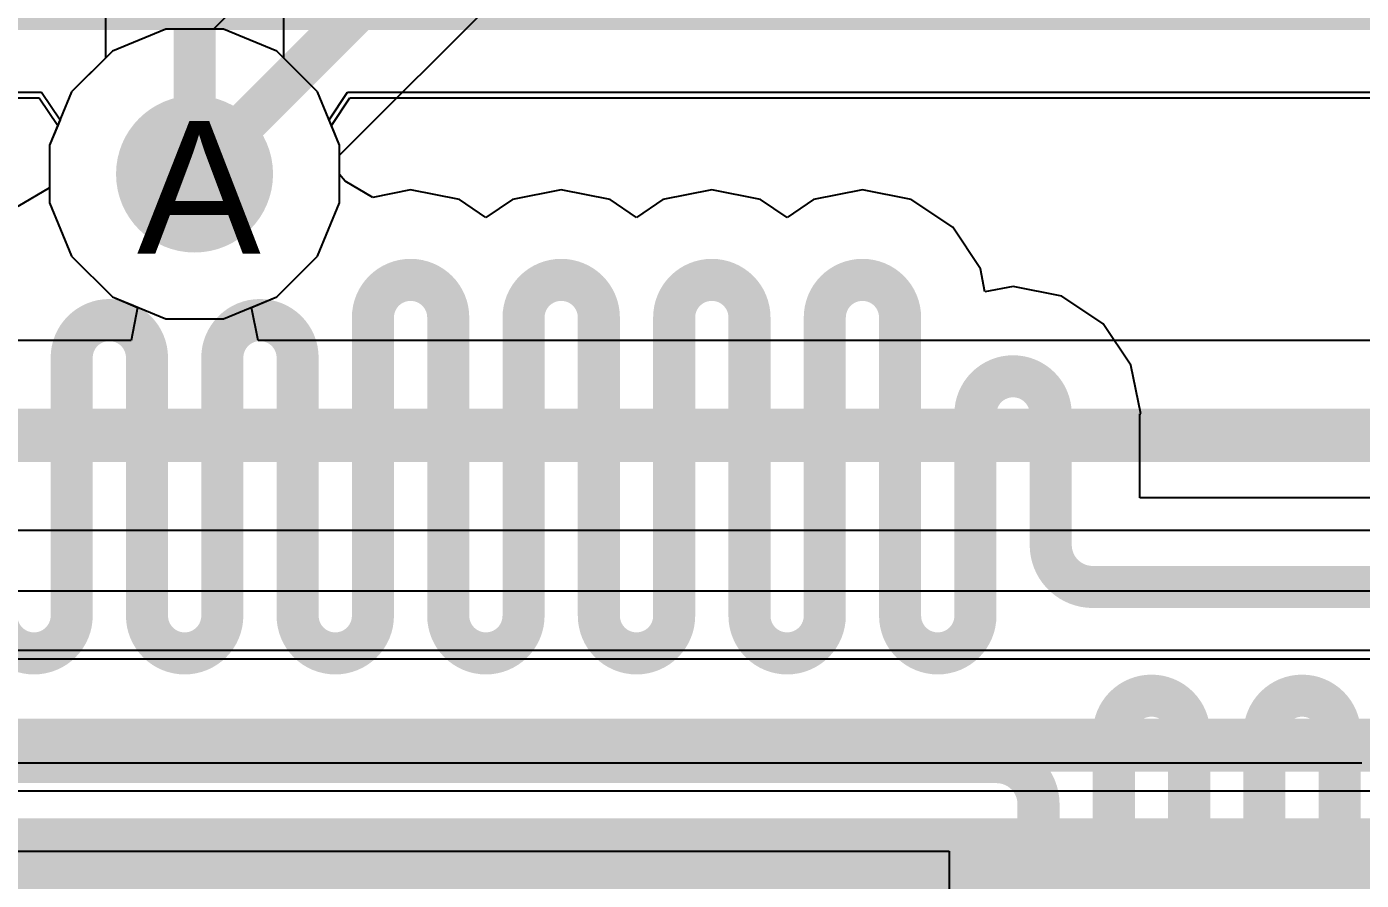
# Model space of a CAD drawing. Header units: inches. Extents: x 0 to 5271, y 0 to 5417.
# Drawn here: x 111.89 to 116.99, y 67.53 to 70.79 of the extents above; entities that cross this region are included whole.
import ezdxf

# ---------------------------------------------------------------- set-up
doc = ezdxf.new("R2010")
doc.units = ezdxf.units.IN
for name, color, linetype in [('Bottom Layer', 5, 'Continuous'), ('Drill Drawing', 1, 'Continuous'), ('L2_GND1', 16, 'Continuous'), ('L3_SIG1', 76, 'Continuous'), ('L4_PWR', 90, 'Continuous'), ('L5_GND2', 156, 'Continuous'), ('L6_SIG2', 130, 'Continuous'), ('L7_GND3', 216, 'Continuous'), ('Top Layer', 1, 'Continuous'), ('Via Holes', 16, 'Continuous')]:
    doc.layers.add(name, color=color, linetype=linetype)
doc.styles.add('Arial', font='', dxfattribs={"height": 0.2})
doc.styles.get('Arial').set_extended_font_data('Arial')

msp = doc.modelspace()

# ---------------------------------------------------------------- hatches: boundary and pattern name
at = {"layer": 'Bottom Layer'}
h = msp.add_hatch(color=5, dxfattribs=at)
edge = h.paths.add_edge_path()
edge.add_arc((112.53421232, 70.22995352), 0.2999994, 0, 360)
at = {"layer": 'L2_GND1'}
h = msp.add_hatch(color=16, dxfattribs=at)
edge = h.paths.add_edge_path()
edge.add_arc((112.53421232, 70.22995352), 0.2999994, 0, 360)
at = {"layer": 'L3_SIG1'}
h = msp.add_hatch(color=76, dxfattribs=at)
edge = h.paths.add_edge_path()
edge.add_arc((112.53421232, 70.22995352), 0.2999994, 0, 360)
at = {"layer": 'L4_PWR'}
h = msp.add_hatch(color=90, dxfattribs=at)
edge = h.paths.add_edge_path()
edge.add_arc((112.53421232, 70.22995352), 0.2999994, 0, 360)
at = {"layer": 'L5_GND2'}
h = msp.add_hatch(color=156, dxfattribs=at)
edge = h.paths.add_edge_path()
edge.add_arc((112.53421232, 70.22995352), 0.2999994, 0, 360)
at = {"layer": 'L6_SIG2'}
h = msp.add_hatch(color=130, dxfattribs=at)
edge = h.paths.add_edge_path()
edge.add_arc((112.53421232, 70.22995352), 0.2999994, 0, 360)
at = {"layer": 'L7_GND3'}
h = msp.add_hatch(color=216, dxfattribs=at)
edge = h.paths.add_edge_path()
edge.add_arc((112.53421232, 70.22995352), 0.2999994, 0, 360)
at = {"layer": 'Top Layer'}
h = msp.add_hatch(color=1, dxfattribs=at)
edge = h.paths.add_edge_path()
edge.add_arc((112.53421232, 70.22995352), 0.2999994, 0, 360)
at = {"layer": 'Via Holes'}
h = msp.add_hatch(color=7, dxfattribs=at)
edge = h.paths.add_edge_path()
edge.add_arc((112.53421232, 70.22995352), 0.1499997, 0, 360)

# ---------------------------------------------------------------- linework, layer by layer
at = {"layer": 'Bottom Layer'}
for p, q in [((112.42401442, 70.78395292), (112.22039786, 70.69961221999999)), ((112.64441022, 70.78395292), (112.42401442, 70.78395292)), ((112.84802678, 70.69961221999999), (112.64441022, 70.78395292)), ((112.22039786, 70.69961221999999), (112.06455362, 70.54376798)), ((113.00387102, 70.54376798), (112.84802678, 70.69961221999999)), ((112.06455362, 70.54376798), (111.98021292, 70.34015142)), ((113.08821172, 70.34015142), (113.00387102, 70.54376798)), ((111.98021292, 70.34015142), (111.98021292, 70.11975561999999)), ((113.08821172, 70.11975561999999), (113.08821172, 70.34015142)), ((111.98021292, 70.11975561999999), (112.06455362, 69.91613905999999)), ((113.00387102, 69.91613905999999), (113.08821172, 70.11975561999999)), ((112.06455362, 69.91613905999999), (112.22039786, 69.76029482)), ((112.84802678, 69.76029482), (113.00387102, 69.91613905999999)), ((112.22039786, 69.76029482), (112.42401442, 69.67595412)), ((112.64441022, 69.67595412), (112.84802678, 69.76029482)), ((112.42401442, 69.67595412), (112.64441022, 69.67595412)), ((125.23332332, 68.40916722), (111.33362544, 68.40916722))]:
    msp.add_line(p, q, dxfattribs=at)
for points in [[(108.47797456, 68.0466, 0.2032, 0.2032, 0), (128.77026824, 68.0466, 0.2032, 0.2032, 0)], [(108.63578984, 67.6656, 0.2032, 0.2032, 0), (131.04613364, 67.6656, 0.2032, 0.2032, 0)]]:
    msp.add_lwpolyline(points, format="xyseb", dxfattribs=at)
at = {"layer": 'L2_GND1'}
for p, q in [((110.65071596, 70.52111118), (111.94087086, 70.52111118)), ((111.94087086, 70.52111118), (112.01142952, 70.41551322)), ((113.05699512, 70.41551322), (113.12755378, 70.52111118)), ((113.12755378, 70.52111118), (119.08803208, 70.52111118)), ((112.01142952, 70.41551322), (111.98021292, 70.34015142)), ((113.08821172, 70.34015142), (113.05699512, 70.41551322)), ((111.98021292, 70.34015142), (111.98021292, 70.11975561999999)), ((113.08821172, 70.11975561999999), (113.08821172, 70.34015142)), ((111.98021292, 70.11975561999999), (112.06455362, 69.91613905999999)), ((113.00387102, 69.91613905999999), (113.08821172, 70.11975561999999)), ((112.06455362, 69.91613905999999), (112.22039786, 69.76029482)), ((112.84802678, 69.76029482), (113.00387102, 69.91613905999999)), ((112.22039786, 69.76029482), (112.42401442, 69.67595412)), ((112.64441022, 69.67595412), (112.84802678, 69.76029482)), ((112.42401442, 69.67595412), (112.64441022, 69.67595412))]:
    msp.add_line(p, q, dxfattribs=at)
msp.add_lwpolyline([(110.13066874, 70.83188272, 0.1016, 0.1016, 0), (132.19828272, 70.83188272, 0.1016, 0.1016, 0)], format="xyseb", dxfattribs=at)
at = {"layer": 'L3_SIG1'}
for p, q in [((113.69117724, 71.86908156), (112.6060486, 70.78395292)), ((113.08821172, 70.3017898), (114.07348026, 71.28705834)), ((112.42401442, 70.78395292), (112.22039786, 70.69961221999999)), ((112.6060486, 70.78395292), (112.42401442, 70.78395292)), ((112.22039786, 70.69961221999999), (112.06455362, 70.54376798)), ((112.06455362, 70.54376798), (111.98021292, 70.34015142)), ((111.98021292, 70.34015142), (111.98021292, 70.11975561999999)), ((113.08821172, 70.11975561999999), (113.08821172, 70.3017898)), ((111.98021292, 70.11975561999999), (112.06455362, 69.91613905999999)), ((113.00387102, 69.91613905999999), (113.08821172, 70.11975561999999)), ((112.06455362, 69.91613905999999), (112.22039786, 69.76029482)), ((112.84802678, 69.76029482), (113.00387102, 69.91613905999999)), ((112.22039786, 69.76029482), (112.42401442, 69.67595412)), ((112.64441022, 69.67595412), (112.84802678, 69.76029482)), ((112.42401442, 69.67595412), (112.64441022, 69.67595412))]:
    msp.add_line(p, q, dxfattribs=at)
msp.add_lwpolyline([(112.53421232, 70.22995352, 0.160782, 0.160782, 0), (113.9322588, 71.62799999999999, 0.160782, 0.160782, 0)], format="xyseb", dxfattribs=at)
msp.add_lwpolyline([(112.49401682, 70.22995352, 0.08039099999999999, 0.08039099999999999, 1), (112.57440782, 70.22995352, 0.08039099999999999, 0.08039099999999999, 1)], format="xyseb", close=True, dxfattribs=at)
at = {"layer": 'L4_PWR'}
for p, q in [((112.42401442, 70.78395292), (112.22039786, 70.69961221999999)), ((112.64441022, 70.78395292), (112.42401442, 70.78395292)), ((112.84802678, 70.69961221999999), (112.64441022, 70.78395292)), ((112.22039786, 70.69961221999999), (112.06455362, 70.54376798)), ((113.00387102, 70.54376798), (112.84802678, 70.69961221999999)), ((112.06455362, 70.54376798), (111.98021292, 70.34015142)), ((113.08821172, 70.34015142), (113.00387102, 70.54376798)), ((111.98021292, 70.34015142), (111.98021292, 70.11975561999999)), ((113.08821172, 70.11975561999999), (113.08821172, 70.34015142)), ((111.98021292, 70.11975561999999), (112.06455362, 69.91613905999999)), ((113.00387102, 69.91613905999999), (113.08821172, 70.11975561999999)), ((112.06455362, 69.91613905999999), (112.22039786, 69.76029482)), ((112.84802678, 69.76029482), (113.00387102, 69.91613905999999)), ((112.22039786, 69.76029482), (112.42401442, 69.67595412)), ((112.64441022, 69.67595412), (112.84802678, 69.76029482)), ((112.42401442, 69.67595412), (112.64441022, 69.67595412)), ((128.73097952, 68.63577586), (111.27401672, 68.63577586)), ((111.20591932, 68.3768), (128.76176178, 68.3768))]:
    msp.add_line(p, q, dxfattribs=at)
at = {"layer": 'L5_GND2'}
for p, q in [((110.64998444, 70.54227954), (111.94963894, 70.54227954)), ((111.94963894, 70.54227954), (112.0201976, 70.43668158)), ((113.04822704, 70.43668158), (113.1187857, 70.54227954)), ((113.1187857, 70.54227954), (119.10920044, 70.54227954)), ((112.0201976, 70.43668158), (111.98021292, 70.34015142)), ((113.08821172, 70.34015142), (113.04822704, 70.43668158)), ((111.98021292, 70.34015142), (111.98021292, 70.11975561999999)), ((113.08821172, 70.11975561999999), (113.08821172, 70.34015142)), ((111.98021292, 70.11975561999999), (112.06455362, 69.91613905999999)), ((113.00387102, 69.91613905999999), (113.08821172, 70.11975561999999)), ((112.06455362, 69.91613905999999), (112.22039786, 69.76029482)), ((112.84802678, 69.76029482), (113.00387102, 69.91613905999999)), ((112.22039786, 69.76029482), (112.42401442, 69.67595412)), ((112.64441022, 69.67595412), (112.84802678, 69.76029482)), ((112.42401442, 69.67595412), (112.64441022, 69.67595412)), ((116.99461742, 67.97736722), (110.84703764, 67.97736722))]:
    msp.add_line(p, q, dxfattribs=at)
msp.add_lwpolyline([(95.53184602, 67.61479999999999, 0.2032, 0.2032, 0), (117.1448, 67.61479999999999, 0.2032, 0.2032, 0)], format="xyseb", dxfattribs=at)
at = {"layer": 'L6_SIG2'}
for p, q in [((112.42401442, 70.78395292), (112.22039786, 70.69961221999999)), ((112.64441022, 70.78395292), (112.42401442, 70.78395292)), ((112.84802678, 70.69961221999999), (112.64441022, 70.78395292)), ((112.22039786, 70.69961221999999), (112.06455362, 70.54376798)), ((113.00387102, 70.54376798), (112.84802678, 70.69961221999999)), ((112.06455362, 70.54376798), (111.98021292, 70.34015142)), ((113.08821172, 70.34015142), (113.00387102, 70.54376798)), ((111.98021292, 70.34015142), (111.98021292, 70.17748728)), ((113.08821172, 70.22801804), (113.08821172, 70.34015142)), ((113.11006334, 70.20331399999999), (113.08821172, 70.22801804)), ((111.98021292, 70.17748728), (111.85902698, 70.10571958)), ((113.21521426, 70.14038803999999), (113.11006334, 70.20331399999999)), ((113.35974534, 70.16913576), (113.21521426, 70.14038803999999)), ((113.54636168, 70.1320162), (113.35974534, 70.16913576)), ((113.64752734, 70.06441918), (113.54636168, 70.1320162)), ((113.748693, 70.1320162), (113.64752734, 70.06441918)), ((113.93530934, 70.16913576), (113.748693, 70.1320162)), ((114.12192568, 70.1320162), (113.93530934, 70.16913576)), ((114.22309134, 70.06441918), (114.12192568, 70.1320162)), ((114.324257, 70.1320162), (114.22309134, 70.06441918)), ((114.51087334, 70.16913576), (114.324257, 70.1320162)), ((114.69748968, 70.1320162), (114.51087334, 70.16913576)), ((114.79865534, 70.06441918), (114.69748968, 70.1320162)), ((114.899821, 70.1320162), (114.79865534, 70.06441918)), ((115.08643734, 70.16913576), (114.899821, 70.1320162)), ((115.27305368, 70.1320162), (115.08643734, 70.16913576)), ((115.43126012, 70.02630648), (115.27305368, 70.1320162)), ((115.53696984, 69.86810004), (115.43126012, 70.02630648)), ((115.55465332, 69.77920003999999), (115.53696984, 69.86810004)), ((115.66200134, 69.80055128000001), (115.55465332, 69.77920003999999)), ((115.84861768, 69.76343172), (115.66200134, 69.80055128000001)), ((116.00682412, 69.657722), (115.84861768, 69.76343172)), ((116.11253384, 69.49951556), (116.00682412, 69.657722)), ((116.1496534, 69.31289921999999), (116.11253384, 69.49951556)), ((116.146834, 68.99234106), (116.146834, 69.31289921999999)), ((116.146834, 69.31289921999999), (116.1496534, 69.31289921999999)), ((127.51437794, 68.99234106), (116.146834, 68.99234106)), ((109.86733424, 67.64096961999999), (115.41835438, 67.64096961999999)), ((115.41835438, 67.64096961999999), (115.41835438, 66.37601151999999))]:
    msp.add_line(p, q, dxfattribs=at)
for points in [[(113.21585434, 69.68148369999999, 0.160782, 0.160782, -0.9999999999999999), (113.50363634, 69.68148369999999, 0.160782, 0.160782, 0)], [(113.79141834, 69.68148369999999, 0.160782, 0.160782, -0.9999999999999999), (114.07920034, 69.68148369999999, 0.160782, 0.160782, 0)], [(114.36698234, 69.68148369999999, 0.160782, 0.160782, -0.9999999999999999), (114.65476434, 69.68148369999999, 0.160782, 0.160782, 0)], [(114.94254634, 69.68148369999999, 0.160782, 0.160782, -0.9999999999999999), (115.23032834, 69.68148369999999, 0.160782, 0.160782, 0)], [(112.06472634, 69.52787212, 0.160782, 0.160782, -0.9999999999999999), (112.35250834, 69.52787212, 0.160782, 0.160782, 0)], [(112.64029034, 69.52787212, 0.160782, 0.160782, -0.9999999999999999), (112.92807234, 69.52787212, 0.160782, 0.160782, 0)], [(113.21585434, 68.5412904, 0.160782, 0.160782, 0), (113.21585434, 69.68148369999999, 0.160782, 0.160782, 0)], [(113.50363634, 68.5412904, 0.160782, 0.160782, 0), (113.50363634, 69.68148369999999, 0.160782, 0.160782, 0)], [(113.79141834, 68.5412904, 0.160782, 0.160782, 0), (113.79141834, 69.68148369999999, 0.160782, 0.160782, 0)], [(114.07920034, 68.5412904, 0.160782, 0.160782, 0), (114.07920034, 69.68148369999999, 0.160782, 0.160782, 0)], [(114.36698234, 68.5412904, 0.160782, 0.160782, 0), (114.36698234, 69.68148369999999, 0.160782, 0.160782, 0)], [(114.65476434, 68.5412904, 0.160782, 0.160782, 0), (114.65476434, 69.68148369999999, 0.160782, 0.160782, 0)], [(114.94254634, 68.5412904, 0.160782, 0.160782, 0), (114.94254634, 69.68148369999999, 0.160782, 0.160782, 0)], [(115.23032834, 68.5412904, 0.160782, 0.160782, 0), (115.23032834, 69.68148369999999, 0.160782, 0.160782, 0)], [(112.06472634, 68.5412904, 0.160782, 0.160782, 0), (112.06472634, 69.52787212, 0.160782, 0.160782, 0)], [(112.35250834, 68.5412904, 0.160782, 0.160782, 0), (112.35250834, 69.52787212, 0.160782, 0.160782, 0)], [(112.64029034, 68.5412904, 0.160782, 0.160782, 0), (112.64029034, 69.52787212, 0.160782, 0.160782, 0)], [(112.92807234, 68.5412904, 0.160782, 0.160782, 0), (112.92807234, 69.52787212, 0.160782, 0.160782, 0)], [(115.51811034, 69.31289921999999, 0.160782, 0.160782, -0.9999999999999999), (115.80589234, 69.31289921999999, 0.160782, 0.160782, 0)], [(115.51811034, 68.5412904, 0.160782, 0.160782, 0), (115.51811034, 69.31289921999999, 0.160782, 0.160782, 0)], [(115.80589234, 68.81218139999999, 0.160782, 0.160782, 0), (115.80589234, 69.31289921999999, 0.160782, 0.160782, 0)], [(115.96667434, 68.6513994, 0.160782, 0.160782, -0.4142135623730951), (115.80589234, 68.81218139999999, 0.160782, 0.160782, 0)], [(115.96667434, 68.6513994, 0.160782, 0.160782, 0), (118.44261808, 68.6513994, 0.160782, 0.160782, 0)], [(112.06472634, 68.5412904, 0.160782, 0.160782, -0.9999999999999999), (111.77694434, 68.5412904, 0.160782, 0.160782, 0)], [(112.64029034, 68.5412904, 0.160782, 0.160782, -0.9999999999999999), (112.35250834, 68.5412904, 0.160782, 0.160782, 0)], [(113.21585434, 68.5412904, 0.160782, 0.160782, -0.9999999999999999), (112.92807234, 68.5412904, 0.160782, 0.160782, 0)], [(113.79141834, 68.5412904, 0.160782, 0.160782, -0.9999999999999999), (113.50363634, 68.5412904, 0.160782, 0.160782, 0)], [(114.36698234, 68.5412904, 0.160782, 0.160782, -0.9999999999999999), (114.07920034, 68.5412904, 0.160782, 0.160782, 0)], [(114.94254634, 68.5412904, 0.160782, 0.160782, -0.9999999999999999), (114.65476434, 68.5412904, 0.160782, 0.160782, 0)], [(115.51811034, 68.5412904, 0.160782, 0.160782, -0.9999999999999999), (115.23032834, 68.5412904, 0.160782, 0.160782, 0)], [(116.04707804, 68.09202027999999, 0.160782, 0.160782, -0.9999999999999999), (116.33486004, 68.09202027999999, 0.160782, 0.160782, 0)], [(116.62264204, 68.09202027999999, 0.160782, 0.160782, -0.9999999999999999), (116.91042404, 68.09202027999999, 0.160782, 0.160782, 0)], [(116.04707804, 66.37601151999999, 0.160782, 0.160782, 0), (116.04707804, 68.09202027999999, 0.160782, 0.160782, 0)], [(116.33486004, 66.37601151999999, 0.160782, 0.160782, 0), (116.33486004, 68.09202027999999, 0.160782, 0.160782, 0)], [(116.62264204, 66.37601151999999, 0.160782, 0.160782, 0), (116.62264204, 68.09202027999999, 0.160782, 0.160782, 0)], [(116.91042404, 66.43111174, 0.160782, 0.160782, 0), (116.91042404, 68.09202027999999, 0.160782, 0.160782, 0)], [(109.86733424, 67.98191127999999, 0.160782, 0.160782, 0), (115.23032834, 67.98191127999999, 0.160782, 0.160782, 0)], [(115.23032834, 67.98191127999999, 0.160782, 0.160782, 0), (115.59851404, 67.98191127999999, 0.160782, 0.160782, 0)], [(115.59851404, 67.98191127999999, 0.160782, 0.160782, -0.4142135623730951), (115.75929604, 67.82112928, 0.160782, 0.160782, 0)], [(115.75929604, 66.37601151999999, 0.160782, 0.160782, 0), (115.75929604, 67.82112928, 0.160782, 0.160782, 0)]]:
    msp.add_lwpolyline(points, format="xyseb", dxfattribs=at)
for points in [[(113.17565884, 69.68148369999999, 0.08039099999999999, 0.08039099999999999, 1), (113.25604984, 69.68148369999999, 0.08039099999999999, 0.08039099999999999, 1)], [(113.17565884, 69.68148369999999, 0.08039099999999999, 0.08039099999999999, 1), (113.25604984, 69.68148369999999, 0.08039099999999999, 0.08039099999999999, 1)], [(113.46344084, 69.68148369999999, 0.08039099999999999, 0.08039099999999999, 1), (113.54383184, 69.68148369999999, 0.08039099999999999, 0.08039099999999999, 1)], [(113.46344084, 69.68148369999999, 0.08039099999999999, 0.08039099999999999, 1), (113.54383184, 69.68148369999999, 0.08039099999999999, 0.08039099999999999, 1)], [(113.75122284, 69.68148369999999, 0.08039099999999999, 0.08039099999999999, 1), (113.83161384, 69.68148369999999, 0.08039099999999999, 0.08039099999999999, 1)], [(113.75122284, 69.68148369999999, 0.08039099999999999, 0.08039099999999999, 1), (113.83161384, 69.68148369999999, 0.08039099999999999, 0.08039099999999999, 1)], [(114.03900484, 69.68148369999999, 0.08039099999999999, 0.08039099999999999, 1), (114.11939584, 69.68148369999999, 0.08039099999999999, 0.08039099999999999, 1)], [(114.03900484, 69.68148369999999, 0.08039099999999999, 0.08039099999999999, 1), (114.11939584, 69.68148369999999, 0.08039099999999999, 0.08039099999999999, 1)], [(114.32678684, 69.68148369999999, 0.08039099999999999, 0.08039099999999999, 1), (114.40717784, 69.68148369999999, 0.08039099999999999, 0.08039099999999999, 1)], [(114.32678684, 69.68148369999999, 0.08039099999999999, 0.08039099999999999, 1), (114.40717784, 69.68148369999999, 0.08039099999999999, 0.08039099999999999, 1)], [(114.61456884, 69.68148369999999, 0.08039099999999999, 0.08039099999999999, 1), (114.69495984, 69.68148369999999, 0.08039099999999999, 0.08039099999999999, 1)], [(114.61456884, 69.68148369999999, 0.08039099999999999, 0.08039099999999999, 1), (114.69495984, 69.68148369999999, 0.08039099999999999, 0.08039099999999999, 1)], [(114.90235084, 69.68148369999999, 0.08039099999999999, 0.08039099999999999, 1), (114.98274184, 69.68148369999999, 0.08039099999999999, 0.08039099999999999, 1)], [(114.90235084, 69.68148369999999, 0.08039099999999999, 0.08039099999999999, 1), (114.98274184, 69.68148369999999, 0.08039099999999999, 0.08039099999999999, 1)], [(115.19013284, 69.68148369999999, 0.08039099999999999, 0.08039099999999999, 1), (115.27052384, 69.68148369999999, 0.08039099999999999, 0.08039099999999999, 1)], [(115.19013284, 69.68148369999999, 0.08039099999999999, 0.08039099999999999, 1), (115.27052384, 69.68148369999999, 0.08039099999999999, 0.08039099999999999, 1)], [(112.02453084, 69.52787212, 0.08039099999999999, 0.08039099999999999, 1), (112.10492184, 69.52787212, 0.08039099999999999, 0.08039099999999999, 1)], [(112.02453084, 69.52787212, 0.08039099999999999, 0.08039099999999999, 1), (112.10492184, 69.52787212, 0.08039099999999999, 0.08039099999999999, 1)], [(112.31231284, 69.52787212, 0.08039099999999999, 0.08039099999999999, 1), (112.39270384, 69.52787212, 0.08039099999999999, 0.08039099999999999, 1)], [(112.31231284, 69.52787212, 0.08039099999999999, 0.08039099999999999, 1), (112.39270384, 69.52787212, 0.08039099999999999, 0.08039099999999999, 1)], [(112.60009484, 69.52787212, 0.08039099999999999, 0.08039099999999999, 1), (112.68048584, 69.52787212, 0.08039099999999999, 0.08039099999999999, 1)], [(112.60009484, 69.52787212, 0.08039099999999999, 0.08039099999999999, 1), (112.68048584, 69.52787212, 0.08039099999999999, 0.08039099999999999, 1)], [(112.88787684, 69.52787212, 0.08039099999999999, 0.08039099999999999, 1), (112.96826784, 69.52787212, 0.08039099999999999, 0.08039099999999999, 1)], [(112.88787684, 69.52787212, 0.08039099999999999, 0.08039099999999999, 1), (112.96826784, 69.52787212, 0.08039099999999999, 0.08039099999999999, 1)], [(115.47791484, 69.31289921999999, 0.08039099999999999, 0.08039099999999999, 1), (115.55830584, 69.31289921999999, 0.08039099999999999, 0.08039099999999999, 1)], [(115.47791484, 69.31289921999999, 0.08039099999999999, 0.08039099999999999, 1), (115.55830584, 69.31289921999999, 0.08039099999999999, 0.08039099999999999, 1)], [(115.76569684, 69.31289921999999, 0.08039099999999999, 0.08039099999999999, 1), (115.84608784, 69.31289921999999, 0.08039099999999999, 0.08039099999999999, 1)], [(115.76569684, 69.31289921999999, 0.08039099999999999, 0.08039099999999999, 1), (115.84608784, 69.31289921999999, 0.08039099999999999, 0.08039099999999999, 1)], [(115.76569684, 68.81218139999999, 0.08039099999999999, 0.08039099999999999, 1), (115.84608784, 68.81218139999999, 0.08039099999999999, 0.08039099999999999, 1)], [(115.76569684, 68.81218139999999, 0.08039099999999999, 0.08039099999999999, 1), (115.84608784, 68.81218139999999, 0.08039099999999999, 0.08039099999999999, 1)], [(115.92647884, 68.6513994, 0.08039099999999999, 0.08039099999999999, 1), (116.00686984, 68.6513994, 0.08039099999999999, 0.08039099999999999, 1)], [(115.92647884, 68.6513994, 0.08039099999999999, 0.08039099999999999, 1), (116.00686984, 68.6513994, 0.08039099999999999, 0.08039099999999999, 1)], [(112.02453084, 68.5412904, 0.08039099999999999, 0.08039099999999999, 1), (112.10492184, 68.5412904, 0.08039099999999999, 0.08039099999999999, 1)], [(112.02453084, 68.5412904, 0.08039099999999999, 0.08039099999999999, 1), (112.10492184, 68.5412904, 0.08039099999999999, 0.08039099999999999, 1)], [(112.31231284, 68.5412904, 0.08039099999999999, 0.08039099999999999, 1), (112.39270384, 68.5412904, 0.08039099999999999, 0.08039099999999999, 1)], [(112.31231284, 68.5412904, 0.08039099999999999, 0.08039099999999999, 1), (112.39270384, 68.5412904, 0.08039099999999999, 0.08039099999999999, 1)], [(112.60009484, 68.5412904, 0.08039099999999999, 0.08039099999999999, 1), (112.68048584, 68.5412904, 0.08039099999999999, 0.08039099999999999, 1)], [(112.60009484, 68.5412904, 0.08039099999999999, 0.08039099999999999, 1), (112.68048584, 68.5412904, 0.08039099999999999, 0.08039099999999999, 1)], [(112.88787684, 68.5412904, 0.08039099999999999, 0.08039099999999999, 1), (112.96826784, 68.5412904, 0.08039099999999999, 0.08039099999999999, 1)], [(112.88787684, 68.5412904, 0.08039099999999999, 0.08039099999999999, 1), (112.96826784, 68.5412904, 0.08039099999999999, 0.08039099999999999, 1)], [(113.17565884, 68.5412904, 0.08039099999999999, 0.08039099999999999, 1), (113.25604984, 68.5412904, 0.08039099999999999, 0.08039099999999999, 1)], [(113.17565884, 68.5412904, 0.08039099999999999, 0.08039099999999999, 1), (113.25604984, 68.5412904, 0.08039099999999999, 0.08039099999999999, 1)], [(113.46344084, 68.5412904, 0.08039099999999999, 0.08039099999999999, 1), (113.54383184, 68.5412904, 0.08039099999999999, 0.08039099999999999, 1)], [(113.46344084, 68.5412904, 0.08039099999999999, 0.08039099999999999, 1), (113.54383184, 68.5412904, 0.08039099999999999, 0.08039099999999999, 1)], [(113.75122284, 68.5412904, 0.08039099999999999, 0.08039099999999999, 1), (113.83161384, 68.5412904, 0.08039099999999999, 0.08039099999999999, 1)], [(113.75122284, 68.5412904, 0.08039099999999999, 0.08039099999999999, 1), (113.83161384, 68.5412904, 0.08039099999999999, 0.08039099999999999, 1)], [(114.03900484, 68.5412904, 0.08039099999999999, 0.08039099999999999, 1), (114.11939584, 68.5412904, 0.08039099999999999, 0.08039099999999999, 1)], [(114.03900484, 68.5412904, 0.08039099999999999, 0.08039099999999999, 1), (114.11939584, 68.5412904, 0.08039099999999999, 0.08039099999999999, 1)], [(114.32678684, 68.5412904, 0.08039099999999999, 0.08039099999999999, 1), (114.40717784, 68.5412904, 0.08039099999999999, 0.08039099999999999, 1)], [(114.32678684, 68.5412904, 0.08039099999999999, 0.08039099999999999, 1), (114.40717784, 68.5412904, 0.08039099999999999, 0.08039099999999999, 1)], [(114.61456884, 68.5412904, 0.08039099999999999, 0.08039099999999999, 1), (114.69495984, 68.5412904, 0.08039099999999999, 0.08039099999999999, 1)], [(114.61456884, 68.5412904, 0.08039099999999999, 0.08039099999999999, 1), (114.69495984, 68.5412904, 0.08039099999999999, 0.08039099999999999, 1)], [(114.90235084, 68.5412904, 0.08039099999999999, 0.08039099999999999, 1), (114.98274184, 68.5412904, 0.08039099999999999, 0.08039099999999999, 1)], [(114.90235084, 68.5412904, 0.08039099999999999, 0.08039099999999999, 1), (114.98274184, 68.5412904, 0.08039099999999999, 0.08039099999999999, 1)], [(115.19013284, 68.5412904, 0.08039099999999999, 0.08039099999999999, 1), (115.27052384, 68.5412904, 0.08039099999999999, 0.08039099999999999, 1)], [(115.19013284, 68.5412904, 0.08039099999999999, 0.08039099999999999, 1), (115.27052384, 68.5412904, 0.08039099999999999, 0.08039099999999999, 1)], [(115.47791484, 68.5412904, 0.08039099999999999, 0.08039099999999999, 1), (115.55830584, 68.5412904, 0.08039099999999999, 0.08039099999999999, 1)], [(115.47791484, 68.5412904, 0.08039099999999999, 0.08039099999999999, 1), (115.55830584, 68.5412904, 0.08039099999999999, 0.08039099999999999, 1)], [(116.00688254, 68.09202027999999, 0.08039099999999999, 0.08039099999999999, 1), (116.08727354, 68.09202027999999, 0.08039099999999999, 0.08039099999999999, 1)], [(116.00688254, 68.09202027999999, 0.08039099999999999, 0.08039099999999999, 1), (116.08727354, 68.09202027999999, 0.08039099999999999, 0.08039099999999999, 1)], [(116.29466454, 68.09202027999999, 0.08039099999999999, 0.08039099999999999, 1), (116.37505554, 68.09202027999999, 0.08039099999999999, 0.08039099999999999, 1)], [(116.29466454, 68.09202027999999, 0.08039099999999999, 0.08039099999999999, 1), (116.37505554, 68.09202027999999, 0.08039099999999999, 0.08039099999999999, 1)], [(116.58244654, 68.09202027999999, 0.08039099999999999, 0.08039099999999999, 1), (116.66283754, 68.09202027999999, 0.08039099999999999, 0.08039099999999999, 1)], [(116.58244654, 68.09202027999999, 0.08039099999999999, 0.08039099999999999, 1), (116.66283754, 68.09202027999999, 0.08039099999999999, 0.08039099999999999, 1)], [(116.87022854, 68.09202027999999, 0.08039099999999999, 0.08039099999999999, 1), (116.95061954, 68.09202027999999, 0.08039099999999999, 0.08039099999999999, 1)], [(116.87022854, 68.09202027999999, 0.08039099999999999, 0.08039099999999999, 1), (116.95061954, 68.09202027999999, 0.08039099999999999, 0.08039099999999999, 1)], [(115.19013284, 67.98191127999999, 0.08039099999999999, 0.08039099999999999, 1), (115.27052384, 67.98191127999999, 0.08039099999999999, 0.08039099999999999, 1)], [(115.19013284, 67.98191127999999, 0.08039099999999999, 0.08039099999999999, 1), (115.27052384, 67.98191127999999, 0.08039099999999999, 0.08039099999999999, 1)], [(115.55831854, 67.98191127999999, 0.08039099999999999, 0.08039099999999999, 1), (115.63870954, 67.98191127999999, 0.08039099999999999, 0.08039099999999999, 1)], [(115.55831854, 67.98191127999999, 0.08039099999999999, 0.08039099999999999, 1), (115.63870954, 67.98191127999999, 0.08039099999999999, 0.08039099999999999, 1)], [(115.71910054, 67.82112928, 0.08039099999999999, 0.08039099999999999, 1), (115.79949154, 67.82112928, 0.08039099999999999, 0.08039099999999999, 1)], [(115.71910054, 67.82112928, 0.08039099999999999, 0.08039099999999999, 1), (115.79949154, 67.82112928, 0.08039099999999999, 0.08039099999999999, 1)]]:
    msp.add_lwpolyline(points, format="xyseb", close=True, dxfattribs=at)
at = {"layer": 'L7_GND3'}
for p, q in [((112.42401442, 70.78395292), (112.22039786, 70.69961221999999)), ((112.64441022, 70.78395292), (112.42401442, 70.78395292)), ((112.84802678, 70.69961221999999), (112.64441022, 70.78395292)), ((112.22039786, 70.69961221999999), (112.06455362, 70.54376798)), ((113.00387102, 70.54376798), (112.84802678, 70.69961221999999)), ((112.06455362, 70.54376798), (111.98021292, 70.34015142)), ((113.08821172, 70.34015142), (113.00387102, 70.54376798)), ((111.98021292, 70.34015142), (111.98021292, 70.11975561999999)), ((113.08821172, 70.11975561999999), (113.08821172, 70.34015142)), ((111.98021292, 70.11975561999999), (112.06455362, 69.91613905999999)), ((113.00387102, 69.91613905999999), (113.08821172, 70.11975561999999)), ((112.06455362, 69.91613905999999), (112.22039786, 69.76029482)), ((112.84802678, 69.76029482), (113.00387102, 69.91613905999999)), ((112.22039786, 69.76029482), (112.3167934, 69.72036602)), ((112.3167934, 69.72036602), (112.29153056, 69.59336601999999)), ((112.75163124, 69.72036602), (112.84802678, 69.76029482)), ((112.77689408, 69.59336601999999), (112.75163124, 69.72036602)), ((112.29153056, 69.59336601999999), (106.38054416, 69.59336601999999)), ((118.99202516, 69.59336601999999), (112.77689408, 69.59336601999999)), ((111.34414612, 68.86823158), (128.69816526, 68.86823158)), ((125.8299871, 67.87096661999999), (105.4560121, 67.87096661999999))]:
    msp.add_line(p, q, dxfattribs=at)
for points in [[(106.04199264, 69.2307988, 0.2032, 0.2032, 0), (119.06060262, 69.2307988, 0.2032, 0.2032, 0)], [(105.4559994, 67.5083994, 0.2032, 0.2032, 0), (125.8299998, 67.5083994, 0.2032, 0.2032, 0)]]:
    msp.add_lwpolyline(points, format="xyseb", dxfattribs=at)
at = {"layer": 'Top Layer'}
for p, q in [((112.19339766, 70.92195874), (112.19339766, 70.67261202)), ((112.87528098, 70.67235802), (112.87528098, 70.92195874)), ((112.19339766, 70.67261202), (112.06455362, 70.54376798)), ((113.00387102, 70.54376798), (112.87528098, 70.67235802)), ((112.06455362, 70.54376798), (111.98021292, 70.34015142)), ((113.08821172, 70.34015142), (113.00387102, 70.54376798)), ((111.98021292, 70.34015142), (111.98021292, 70.11975561999999)), ((113.08821172, 70.11975561999999), (113.08821172, 70.34015142)), ((111.98021292, 70.11975561999999), (112.06455362, 69.91613905999999)), ((113.00387102, 69.91613905999999), (113.08821172, 70.11975561999999)), ((112.06455362, 69.91613905999999), (112.22039786, 69.76029482)), ((112.84802678, 69.76029482), (113.00387102, 69.91613905999999)), ((112.22039786, 69.76029482), (112.42401442, 69.67595412)), ((112.64441022, 69.67595412), (112.84802678, 69.76029482)), ((112.42401442, 69.67595412), (112.64441022, 69.67595412))]:
    msp.add_line(p, q, dxfattribs=at)
for points in [[(112.53433932, 70.22995352, 0.160782, 0.160782, 0), (112.53433932, 72.17595674, 0.160782, 0.160782, 0)], [(112.53421232, 70.22995352, 0.160782, 0.160782, 0), (112.53427582, 70.23001701999999, 0.160782, 0.160782, 0)]]:
    msp.add_lwpolyline(points, format="xyseb", dxfattribs=at)
for points in [[(112.49401682, 70.22995352, 0.08039099999999999, 0.08039099999999999, 1), (112.57440782, 70.22995352, 0.08039099999999999, 0.08039099999999999, 1)], [(112.49408032, 70.23001701999999, 0.08039099999999999, 0.08039099999999999, 1), (112.57447132, 70.23001701999999, 0.08039099999999999, 0.08039099999999999, 1)], [(112.49414382, 70.22995352, 0.08039099999999999, 0.08039099999999999, 1), (112.57453482, 70.22995352, 0.08039099999999999, 0.08039099999999999, 1)]]:
    msp.add_lwpolyline(points, format="xyseb", close=True, dxfattribs=at)

# ---------------------------------------------------------------- texts
at = {"layer": 'Drill Drawing', "style": 'Arial'}
msp.add_text('A', height=0.508, dxfattribs=at).set_placement((112.31413402, 69.92523734))

doc.saveas('drawing.dxf')
